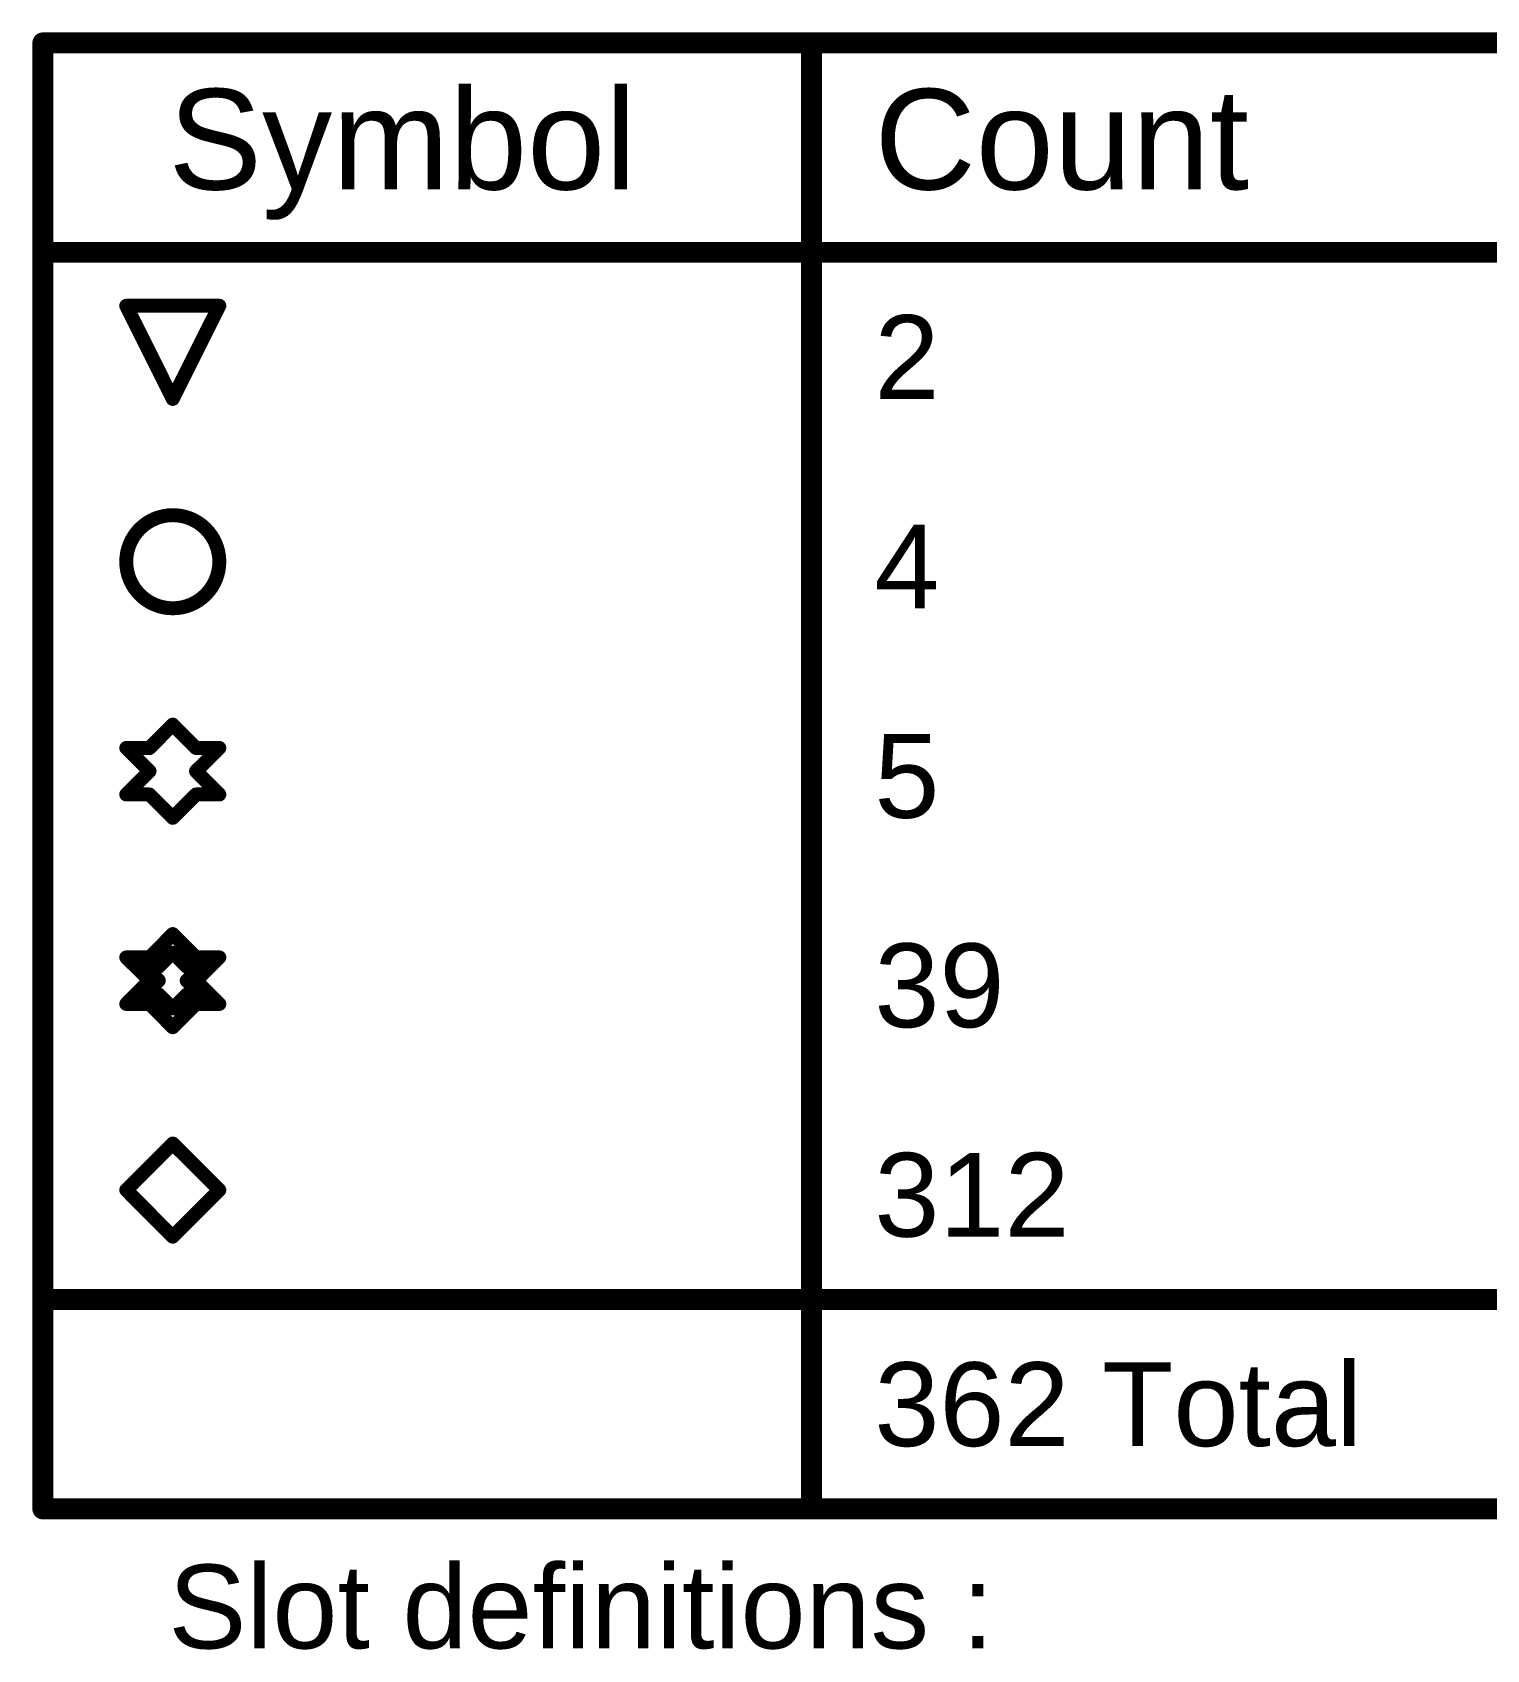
# Model space of a CAD drawing. Header units: inches. Extents: x -17.5 to 14.7, y -6.2 to 5.9.
# Drawn here: x 4.005 to 5.047, y 4.388 to 5.546 of the extents above; entities that cross this region are included whole.
import ezdxf

# ---------------------------------------------------------------- set-up
doc = ezdxf.new("R2010")
doc.units = ezdxf.units.IN
doc.header["$MEASUREMENT"] = 0
doc.layers.add('Drill Drawing', color=1, linetype='Continuous')
doc.styles.add('Arial', font='', dxfattribs={"height": 0.2})
doc.styles.get('Arial').set_extended_font_data('Arial')

msp = doc.modelspace()

# ---------------------------------------------------------------- linework, layer by layer
at = {"layer": 'Drill Drawing'}
for points in [[(4.0125, 5.5389, 0.015, 0.015, 0), (14.7335, 5.5389, 0.015, 0.015, 0)], [(4.0125, 4.4889, 0.015, 0.015, 0), (4.0125, 5.5389, 0.015, 0.015, 0)], [(4.5634, 4.4889, 0.015, 0.015, 0), (4.5634, 5.5389, 0.015, 0.015, 0)], [(4.0125, 5.3889, 0.015, 0.015, 0), (14.7335, 5.3889, 0.015, 0.015, 0)], [(4.0723, 5.3506, 0.01, 0.01, 0), (4.139, 5.3506, 0.01, 0.01, 0)], [(4.0723, 5.3506, 0.01, 0.01, 0), (4.1056, 5.2839, 0.01, 0.01, 0)], [(4.1056, 5.2839, 0.01, 0.01, 0), (4.139, 5.3506, 0.01, 0.01, 0)], [(4.089, 5.0339, 0.01, 0.01, 0), (4.1056, 5.0506, 0.01, 0.01, 0)], [(4.1056, 5.0506, 0.01, 0.01, 0), (4.1223, 5.0339, 0.01, 0.01, 0)], [(4.0723, 5.0339, 0.01, 0.01, 0), (4.089, 5.0173, 0.01, 0.01, 0)], [(4.0723, 5.0339, 0.01, 0.01, 0), (4.089, 5.0339, 0.01, 0.01, 0)], [(4.1223, 5.0339, 0.01, 0.01, 0), (4.139, 5.0339, 0.01, 0.01, 0)], [(4.1223, 5.0173, 0.01, 0.01, 0), (4.139, 5.0339, 0.01, 0.01, 0)], [(4.0723, 5.0006, 0.01, 0.01, 0), (4.089, 5.0173, 0.01, 0.01, 0)], [(4.1223, 5.0173, 0.01, 0.01, 0), (4.139, 5.0006, 0.01, 0.01, 0)], [(4.0723, 5.0006, 0.01, 0.01, 0), (4.089, 5.0006, 0.01, 0.01, 0)], [(4.089, 5.0006, 0.01, 0.01, 0), (4.1056, 4.9839, 0.01, 0.01, 0)], [(4.1056, 4.9839, 0.01, 0.01, 0), (4.1223, 5.0006, 0.01, 0.01, 0)], [(4.1223, 5.0006, 0.01, 0.01, 0), (4.139, 5.0006, 0.01, 0.01, 0)], [(4.089, 4.8839, 0.01, 0.01, 0), (4.1056, 4.9006, 0.01, 0.01, 0)], [(4.1056, 4.9006, 0.01, 0.01, 0), (4.1223, 4.8839, 0.01, 0.01, 0)], [(4.0723, 4.8839, 0.01, 0.01, 0), (4.089, 4.8673, 0.01, 0.01, 0)], [(4.0723, 4.8839, 0.01, 0.01, 0), (4.089, 4.8839, 0.01, 0.01, 0)], [(4.0956, 4.8773, 0.01, 0.01, 0), (4.1056, 4.8873, 0.01, 0.01, 0)], [(4.1056, 4.8873, 0.01, 0.01, 0), (4.1156, 4.8773, 0.01, 0.01, 0)], [(4.1223, 4.8839, 0.01, 0.01, 0), (4.139, 4.8839, 0.01, 0.01, 0)], [(4.1223, 4.8673, 0.01, 0.01, 0), (4.139, 4.8839, 0.01, 0.01, 0)], [(4.0856, 4.8773, 0.01, 0.01, 0), (4.0956, 4.8673, 0.01, 0.01, 0)], [(4.0856, 4.8773, 0.01, 0.01, 0), (4.0956, 4.8773, 0.01, 0.01, 0)], [(4.1156, 4.8773, 0.01, 0.01, 0), (4.1256, 4.8773, 0.01, 0.01, 0)], [(4.1156, 4.8673, 0.01, 0.01, 0), (4.1256, 4.8773, 0.01, 0.01, 0)], [(4.0723, 4.8506, 0.01, 0.01, 0), (4.089, 4.8673, 0.01, 0.01, 0)], [(4.0856, 4.8573, 0.01, 0.01, 0), (4.0956, 4.8673, 0.01, 0.01, 0)], [(4.1156, 4.8673, 0.01, 0.01, 0), (4.1256, 4.8573, 0.01, 0.01, 0)], [(4.1223, 4.8673, 0.01, 0.01, 0), (4.139, 4.8506, 0.01, 0.01, 0)], [(4.0723, 4.8506, 0.01, 0.01, 0), (4.089, 4.8506, 0.01, 0.01, 0)], [(4.0856, 4.8573, 0.01, 0.01, 0), (4.0956, 4.8573, 0.01, 0.01, 0)], [(4.089, 4.8506, 0.01, 0.01, 0), (4.1056, 4.8339, 0.01, 0.01, 0)], [(4.0956, 4.8573, 0.01, 0.01, 0), (4.1056, 4.8473, 0.01, 0.01, 0)], [(4.1056, 4.8473, 0.01, 0.01, 0), (4.1156, 4.8573, 0.01, 0.01, 0)], [(4.1056, 4.8339, 0.01, 0.01, 0), (4.1223, 4.8506, 0.01, 0.01, 0)], [(4.1156, 4.8573, 0.01, 0.01, 0), (4.1256, 4.8573, 0.01, 0.01, 0)], [(4.1223, 4.8506, 0.01, 0.01, 0), (4.139, 4.8506, 0.01, 0.01, 0)], [(4.0723, 4.7173, 0.01, 0.01, 0), (4.1056, 4.7506, 0.01, 0.01, 0)], [(4.1056, 4.7506, 0.01, 0.01, 0), (4.139, 4.7173, 0.01, 0.01, 0)], [(4.0723, 4.7173, 0.01, 0.01, 0), (4.1056, 4.6839, 0.01, 0.01, 0)], [(4.1056, 4.6839, 0.01, 0.01, 0), (4.139, 4.7173, 0.01, 0.01, 0)], [(4.0125, 4.6389, 0.015, 0.015, 0), (14.7335, 4.6389, 0.015, 0.015, 0)], [(4.0125, 4.4889, 0.015, 0.015, 0), (14.7335, 4.4889, 0.015, 0.015, 0)]]:
    msp.add_lwpolyline(points, format="xyseb", dxfattribs=at)
for points in [[(4.0088, 5.5389, 0.0075, 0.0075, 1), (4.0163, 5.5389, 0.0075, 0.0075, 1)], [(4.0088, 5.5389, 0.0075, 0.0075, 1), (4.0163, 5.5389, 0.0075, 0.0075, 1)], [(4.5596, 5.5389, 0.0075, 0.0075, 1), (4.5671, 5.5389, 0.0075, 0.0075, 1)], [(4.0088, 5.3889, 0.0075, 0.0075, 1), (4.0163, 5.3889, 0.0075, 0.0075, 1)], [(4.0698, 5.3506, 0.005, 0.005, 1), (4.0748, 5.3506, 0.005, 0.005, 1)], [(4.0698, 5.3506, 0.005, 0.005, 1), (4.0748, 5.3506, 0.005, 0.005, 1)], [(4.1365, 5.3506, 0.005, 0.005, 1), (4.1415, 5.3506, 0.005, 0.005, 1)], [(4.1365, 5.3506, 0.005, 0.005, 1), (4.1415, 5.3506, 0.005, 0.005, 1)], [(4.1031, 5.2839, 0.005, 0.005, 1), (4.1081, 5.2839, 0.005, 0.005, 1)], [(4.1031, 5.2839, 0.005, 0.005, 1), (4.1081, 5.2839, 0.005, 0.005, 1)], [(4.139, 5.1673, 0.01, 0.01, 1), (4.0723, 5.1673, 0.01, 0.01, 1)], [(4.0698, 5.1673, 0.005, 0.005, 1), (4.0748, 5.1673, 0.005, 0.005, 1)], [(4.1365, 5.1673, 0.005, 0.005, 1), (4.1415, 5.1673, 0.005, 0.005, 1)], [(4.1031, 5.0506, 0.005, 0.005, 1), (4.1081, 5.0506, 0.005, 0.005, 1)], [(4.1031, 5.0506, 0.005, 0.005, 1), (4.1081, 5.0506, 0.005, 0.005, 1)], [(4.0698, 5.0339, 0.005, 0.005, 1), (4.0748, 5.0339, 0.005, 0.005, 1)], [(4.0698, 5.0339, 0.005, 0.005, 1), (4.0748, 5.0339, 0.005, 0.005, 1)], [(4.0865, 5.0339, 0.005, 0.005, 1), (4.0915, 5.0339, 0.005, 0.005, 1)], [(4.0865, 5.0339, 0.005, 0.005, 1), (4.0915, 5.0339, 0.005, 0.005, 1)], [(4.1198, 5.0339, 0.005, 0.005, 1), (4.1248, 5.0339, 0.005, 0.005, 1)], [(4.1198, 5.0339, 0.005, 0.005, 1), (4.1248, 5.0339, 0.005, 0.005, 1)], [(4.1365, 5.0339, 0.005, 0.005, 1), (4.1415, 5.0339, 0.005, 0.005, 1)], [(4.1365, 5.0339, 0.005, 0.005, 1), (4.1415, 5.0339, 0.005, 0.005, 1)], [(4.0865, 5.0173, 0.005, 0.005, 1), (4.0915, 5.0173, 0.005, 0.005, 1)], [(4.0865, 5.0173, 0.005, 0.005, 1), (4.0915, 5.0173, 0.005, 0.005, 1)], [(4.1198, 5.0173, 0.005, 0.005, 1), (4.1248, 5.0173, 0.005, 0.005, 1)], [(4.1198, 5.0173, 0.005, 0.005, 1), (4.1248, 5.0173, 0.005, 0.005, 1)], [(4.0698, 5.0006, 0.005, 0.005, 1), (4.0748, 5.0006, 0.005, 0.005, 1)], [(4.0698, 5.0006, 0.005, 0.005, 1), (4.0748, 5.0006, 0.005, 0.005, 1)], [(4.0865, 5.0006, 0.005, 0.005, 1), (4.0915, 5.0006, 0.005, 0.005, 1)], [(4.0865, 5.0006, 0.005, 0.005, 1), (4.0915, 5.0006, 0.005, 0.005, 1)], [(4.1198, 5.0006, 0.005, 0.005, 1), (4.1248, 5.0006, 0.005, 0.005, 1)], [(4.1198, 5.0006, 0.005, 0.005, 1), (4.1248, 5.0006, 0.005, 0.005, 1)], [(4.1365, 5.0006, 0.005, 0.005, 1), (4.1415, 5.0006, 0.005, 0.005, 1)], [(4.1365, 5.0006, 0.005, 0.005, 1), (4.1415, 5.0006, 0.005, 0.005, 1)], [(4.1031, 4.9839, 0.005, 0.005, 1), (4.1081, 4.9839, 0.005, 0.005, 1)], [(4.1031, 4.9839, 0.005, 0.005, 1), (4.1081, 4.9839, 0.005, 0.005, 1)], [(4.1031, 4.9006, 0.005, 0.005, 1), (4.1081, 4.9006, 0.005, 0.005, 1)], [(4.1031, 4.9006, 0.005, 0.005, 1), (4.1081, 4.9006, 0.005, 0.005, 1)], [(4.0698, 4.8839, 0.005, 0.005, 1), (4.0748, 4.8839, 0.005, 0.005, 1)], [(4.0698, 4.8839, 0.005, 0.005, 1), (4.0748, 4.8839, 0.005, 0.005, 1)], [(4.0865, 4.8839, 0.005, 0.005, 1), (4.0915, 4.8839, 0.005, 0.005, 1)], [(4.0865, 4.8839, 0.005, 0.005, 1), (4.0915, 4.8839, 0.005, 0.005, 1)], [(4.1031, 4.8873, 0.005, 0.005, 1), (4.1081, 4.8873, 0.005, 0.005, 1)], [(4.1031, 4.8873, 0.005, 0.005, 1), (4.1081, 4.8873, 0.005, 0.005, 1)], [(4.1198, 4.8839, 0.005, 0.005, 1), (4.1248, 4.8839, 0.005, 0.005, 1)], [(4.1198, 4.8839, 0.005, 0.005, 1), (4.1248, 4.8839, 0.005, 0.005, 1)], [(4.1365, 4.8839, 0.005, 0.005, 1), (4.1415, 4.8839, 0.005, 0.005, 1)], [(4.1365, 4.8839, 0.005, 0.005, 1), (4.1415, 4.8839, 0.005, 0.005, 1)], [(4.0831, 4.8773, 0.005, 0.005, 1), (4.0881, 4.8773, 0.005, 0.005, 1)], [(4.0831, 4.8773, 0.005, 0.005, 1), (4.0881, 4.8773, 0.005, 0.005, 1)], [(4.0931, 4.8773, 0.005, 0.005, 1), (4.0981, 4.8773, 0.005, 0.005, 1)], [(4.0931, 4.8773, 0.005, 0.005, 1), (4.0981, 4.8773, 0.005, 0.005, 1)], [(4.1131, 4.8773, 0.005, 0.005, 1), (4.1181, 4.8773, 0.005, 0.005, 1)], [(4.1131, 4.8773, 0.005, 0.005, 1), (4.1181, 4.8773, 0.005, 0.005, 1)], [(4.1231, 4.8773, 0.005, 0.005, 1), (4.1281, 4.8773, 0.005, 0.005, 1)], [(4.1231, 4.8773, 0.005, 0.005, 1), (4.1281, 4.8773, 0.005, 0.005, 1)], [(4.0865, 4.8673, 0.005, 0.005, 1), (4.0915, 4.8673, 0.005, 0.005, 1)], [(4.0865, 4.8673, 0.005, 0.005, 1), (4.0915, 4.8673, 0.005, 0.005, 1)], [(4.0931, 4.8673, 0.005, 0.005, 1), (4.0981, 4.8673, 0.005, 0.005, 1)], [(4.0931, 4.8673, 0.005, 0.005, 1), (4.0981, 4.8673, 0.005, 0.005, 1)], [(4.1131, 4.8673, 0.005, 0.005, 1), (4.1181, 4.8673, 0.005, 0.005, 1)], [(4.1131, 4.8673, 0.005, 0.005, 1), (4.1181, 4.8673, 0.005, 0.005, 1)], [(4.1198, 4.8673, 0.005, 0.005, 1), (4.1248, 4.8673, 0.005, 0.005, 1)], [(4.1198, 4.8673, 0.005, 0.005, 1), (4.1248, 4.8673, 0.005, 0.005, 1)], [(4.0698, 4.8506, 0.005, 0.005, 1), (4.0748, 4.8506, 0.005, 0.005, 1)], [(4.0698, 4.8506, 0.005, 0.005, 1), (4.0748, 4.8506, 0.005, 0.005, 1)], [(4.0831, 4.8573, 0.005, 0.005, 1), (4.0881, 4.8573, 0.005, 0.005, 1)], [(4.0831, 4.8573, 0.005, 0.005, 1), (4.0881, 4.8573, 0.005, 0.005, 1)], [(4.0865, 4.8506, 0.005, 0.005, 1), (4.0915, 4.8506, 0.005, 0.005, 1)], [(4.0865, 4.8506, 0.005, 0.005, 1), (4.0915, 4.8506, 0.005, 0.005, 1)], [(4.0931, 4.8573, 0.005, 0.005, 1), (4.0981, 4.8573, 0.005, 0.005, 1)], [(4.0931, 4.8573, 0.005, 0.005, 1), (4.0981, 4.8573, 0.005, 0.005, 1)], [(4.1131, 4.8573, 0.005, 0.005, 1), (4.1181, 4.8573, 0.005, 0.005, 1)], [(4.1131, 4.8573, 0.005, 0.005, 1), (4.1181, 4.8573, 0.005, 0.005, 1)], [(4.1198, 4.8506, 0.005, 0.005, 1), (4.1248, 4.8506, 0.005, 0.005, 1)], [(4.1198, 4.8506, 0.005, 0.005, 1), (4.1248, 4.8506, 0.005, 0.005, 1)], [(4.1231, 4.8573, 0.005, 0.005, 1), (4.1281, 4.8573, 0.005, 0.005, 1)], [(4.1231, 4.8573, 0.005, 0.005, 1), (4.1281, 4.8573, 0.005, 0.005, 1)], [(4.1365, 4.8506, 0.005, 0.005, 1), (4.1415, 4.8506, 0.005, 0.005, 1)], [(4.1365, 4.8506, 0.005, 0.005, 1), (4.1415, 4.8506, 0.005, 0.005, 1)], [(4.1031, 4.8473, 0.005, 0.005, 1), (4.1081, 4.8473, 0.005, 0.005, 1)], [(4.1031, 4.8473, 0.005, 0.005, 1), (4.1081, 4.8473, 0.005, 0.005, 1)], [(4.1031, 4.8339, 0.005, 0.005, 1), (4.1081, 4.8339, 0.005, 0.005, 1)], [(4.1031, 4.8339, 0.005, 0.005, 1), (4.1081, 4.8339, 0.005, 0.005, 1)], [(4.1031, 4.7506, 0.005, 0.005, 1), (4.1081, 4.7506, 0.005, 0.005, 1)], [(4.1031, 4.7506, 0.005, 0.005, 1), (4.1081, 4.7506, 0.005, 0.005, 1)], [(4.0698, 4.7173, 0.005, 0.005, 1), (4.0748, 4.7173, 0.005, 0.005, 1)], [(4.0698, 4.7173, 0.005, 0.005, 1), (4.0748, 4.7173, 0.005, 0.005, 1)], [(4.1365, 4.7173, 0.005, 0.005, 1), (4.1415, 4.7173, 0.005, 0.005, 1)], [(4.1365, 4.7173, 0.005, 0.005, 1), (4.1415, 4.7173, 0.005, 0.005, 1)], [(4.1031, 4.6839, 0.005, 0.005, 1), (4.1081, 4.6839, 0.005, 0.005, 1)], [(4.1031, 4.6839, 0.005, 0.005, 1), (4.1081, 4.6839, 0.005, 0.005, 1)], [(4.0088, 4.6389, 0.0075, 0.0075, 1), (4.0163, 4.6389, 0.0075, 0.0075, 1)], [(4.0088, 4.4889, 0.0075, 0.0075, 1), (4.0163, 4.4889, 0.0075, 0.0075, 1)], [(4.0088, 4.4889, 0.0075, 0.0075, 1), (4.0163, 4.4889, 0.0075, 0.0075, 1)], [(4.5596, 4.4889, 0.0075, 0.0075, 1), (4.5671, 4.4889, 0.0075, 0.0075, 1)]]:
    msp.add_lwpolyline(points, format="xyseb", close=True, dxfattribs=at)

# ---------------------------------------------------------------- texts
at = {"layer": 'Drill Drawing', "style": 'Arial'}
for s, height, p in [('Symbol', 0.072, (4.1025, 5.4339)), ('Count', 0.072, (4.6084, 5.4339)), ('2', 0.06, (4.6084, 5.2839)), ('4', 0.06, (4.6084, 5.1339)), ('5', 0.06, (4.6084, 4.9839)), ('39', 0.06, (4.6084, 4.8339)), ('312', 0.06, (4.6084, 4.6839)), ('362 Total', 0.06, (4.6084, 4.5339)), ('Slot definitions :', 0.06, (4.1025, 4.389))]:
    msp.add_text(s, height=height, dxfattribs=at).set_placement(p)

doc.saveas('drawing.dxf')
